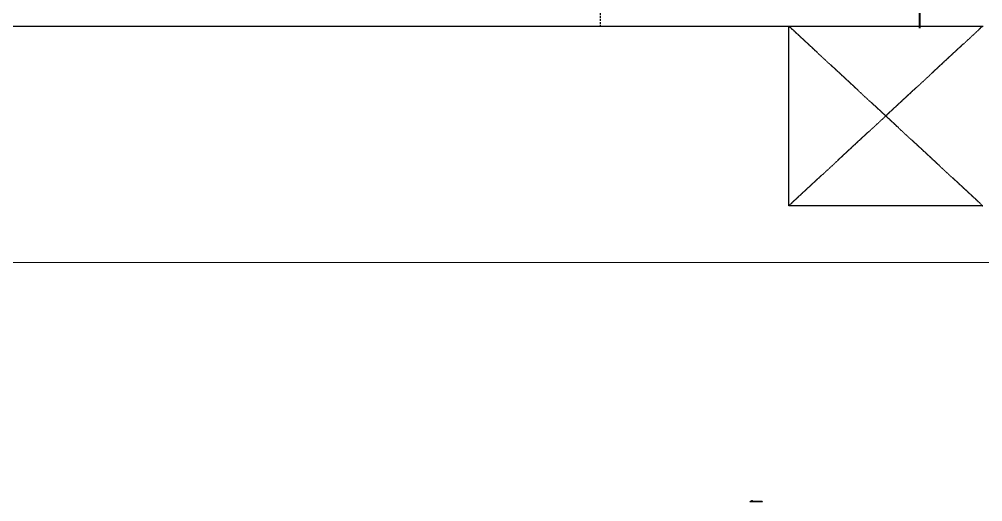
# Model space of a CAD drawing. Header units: inches. Extents: x 16065 to 240872, y 14603 to 37076.
# Drawn here: x 27970 to 33870, y 20080 to 23034 of the extents above; entities that cross this region are included whole.
import ezdxf

# ---------------------------------------------------------------- set-up
doc = ezdxf.new("R2010")
doc.units = ezdxf.units.IN
doc.header["$MEASUREMENT"] = 0
for name, pattern in [('DASHDOTX2', [2, 1, -0.5, 0, -0.5]), ('DASHED', [19.05, 12.7, -6.35]), ('DASHED2', [0.375, 0.25, -0.125]), ('DASHEDX2', [1.5, 1, -0.5]), ('HIDDEN', [0.375, 0.25, -0.125])]:
    doc.linetypes.add(name, pattern=pattern)
doc.layers.add('1', color=3, linetype='Continuous')
doc.layers.add('wl 2', color=3, linetype='Continuous')
for name, color, linetype, lineweight in [('component', 5, 'DASHDOTX2', 30), ('Deck', 165, 'Continuous', 40), ('Dim', 6, 'Continuous', 13), ('IN-LINE', 30, 'Continuous', 25)]:
    doc.layers.add(name, color=color, linetype=linetype, lineweight=lineweight)
doc.layers.add('Hide', color=70, linetype='Continuous', lineweight=13, plot=False)

# ---------------------------------------------------------------- blocks, each defined once
blk = doc.blocks.new('5')
at = {"layer": '1', "lineweight": 9}
for p, q in [((226.7958, -21.1738), (226.7939, -21.1757)), ((226.865, -21.1757), (226.7939, -21.1757)), ((226.8631, -21.1732), (226.7958, -21.1732)), ((226.7996, -21.1732), (226.8003, -21.1732)), ((226.8003, -21.1732), (226.8009, -21.1725)), ((226.8003, -21.1732), (226.8015, -21.1732)), ((226.8009, -21.1725), (226.8034, -21.17)), ((226.8022, -21.1725), (226.8009, -21.1725)), ((226.8015, -21.1732), (226.8022, -21.1726)), ((226.8047, -21.17), (226.8022, -21.1726)), ((226.8053, -21.1706), (226.8028, -21.1732)), ((226.8041, -21.1694), (226.8034, -21.17)), ((226.8034, -21.17), (226.8047, -21.17)), ((226.8053, -21.1694), (226.8041, -21.1694)), ((226.8053, -21.1694), (226.8047, -21.17)), ((226.8066, -21.1694), (226.8053, -21.1694)), ((226.806, -21.1706), (226.8053, -21.1706)), ((226.8066, -21.1706), (226.806, -21.1706)), ((226.806, -21.1706), (226.8066, -21.1706)), ((226.8066, -21.1694), (226.8079, -21.1694)), ((226.8066, -21.17), (226.8079, -21.1706)), ((226.8066, -21.1706), (226.8079, -21.1706)), ((226.8091, -21.1732), (226.8066, -21.1706)), ((226.8079, -21.1694), (226.8085, -21.17)), ((226.8079, -21.1706), (226.8104, -21.1732)), ((226.8111, -21.1725), (226.8085, -21.17)), ((226.8085, -21.17), (226.8085, -21.17)), ((226.8104, -21.1732), (226.8091, -21.1732)), ((226.8117, -21.1732), (226.8111, -21.1725)), ((226.8117, -21.1732), (226.8123, -21.1732)), ((226.8631, -21.1738), (226.865, -21.1757))]:
    blk.add_line(p, q, dxfattribs=at)

msp = doc.modelspace()

# ---------------------------------------------------------------- linework, layer by layer
at = {"linetype": 'ByBlock'}
msp.add_line((19700.7453, 22991.65471), (33872.04877, 22991.53523), dxfattribs=at)
msp.add_line((19700.7453, 22991.65471), (33872.04877, 22991.53523), dxfattribs=at)
for points, knots in [([(19700.7453, 21216.29254), (20897.07389, 20708.05365), (22824.48941, 19850.93499), (26868.44058, 18287.01634), (30516.36333, 17530.31409), (35462.14712, 17530.31409), (39099.37122, 17545.28939), (41523.6453, 17530.19254)], [0, 0, 0, 0, 3.550687011, 7.088547091, 10.454405696, 13.7632034237, 20.3763634097, 20.3763634097, 20.3763634097, 20.3763634097]), ([(23976.37084, 20352.39494), (24904.61483, 19987.90964), (26658.9506, 19348.48876), (28323.22101, 18938.66152), (29034.17189, 18805.62191)], [4.4689971131, 4.4689971131, 4.4689971131, 4.4689971131, 7.088547091, 9.0509633448, 9.0509633448, 9.0509633448, 9.0509633448])]:
    msp.add_open_spline(points, degree=3, knots=knots)
at = {"layer": 'component', "color": 175, "linetype": 'DASHEDX2', "true_color": 0x4554a5}
for p, q in [((32682.30646, 21892.7978), (32682.30646, 22992.74222)), ((33869.42835, 21892.7978), (32682.28874, 21892.7978))]:
    msp.add_line(p, q, dxfattribs=at)
at = {"layer": 'Deck'}
msp.add_line((33484.99793, 22980.90643), (33484.99793, 30258.99182), dxfattribs=at)
at = {"layer": 'Hide', "linetype": 'HIDDEN'}
msp.add_line((19699.40087, 21544.95655), (92466.1678, 21546.79238), dxfattribs=at)
at = {"layer": 'IN-LINE', "linetype": 'DASHED'}
msp.add_line((31527.75564, 25627.48293), (31527.75564, 22991.65471), dxfattribs=at)
at = {"layer": 'wl 2', "linetype": 'DASHED2'}
for p, q in [((32682.30646, 21892.7978), (33869.14894, 22992.77217)), ((32682.30646, 22992.74222), (33869.44606, 21892.7978))]:
    msp.add_line(p, q, dxfattribs=at)
at = {"layer": 'wl 2', "color": 253, "linetype": 'ByBlock', "true_color": 0x9898cc}
msp.add_line((32682.30646, 22992.74222), (33869.14894, 22992.77217), dxfattribs=at)

# ---------------------------------------------------------------- block references
at = {"layer": 'Dim', "xscale": 1100, "yscale": 1100, "zscale": 1100}
msp.add_blockref('5', (-217029.94002, 43373.34849), dxfattribs=at)

doc.saveas('drawing.dxf')
